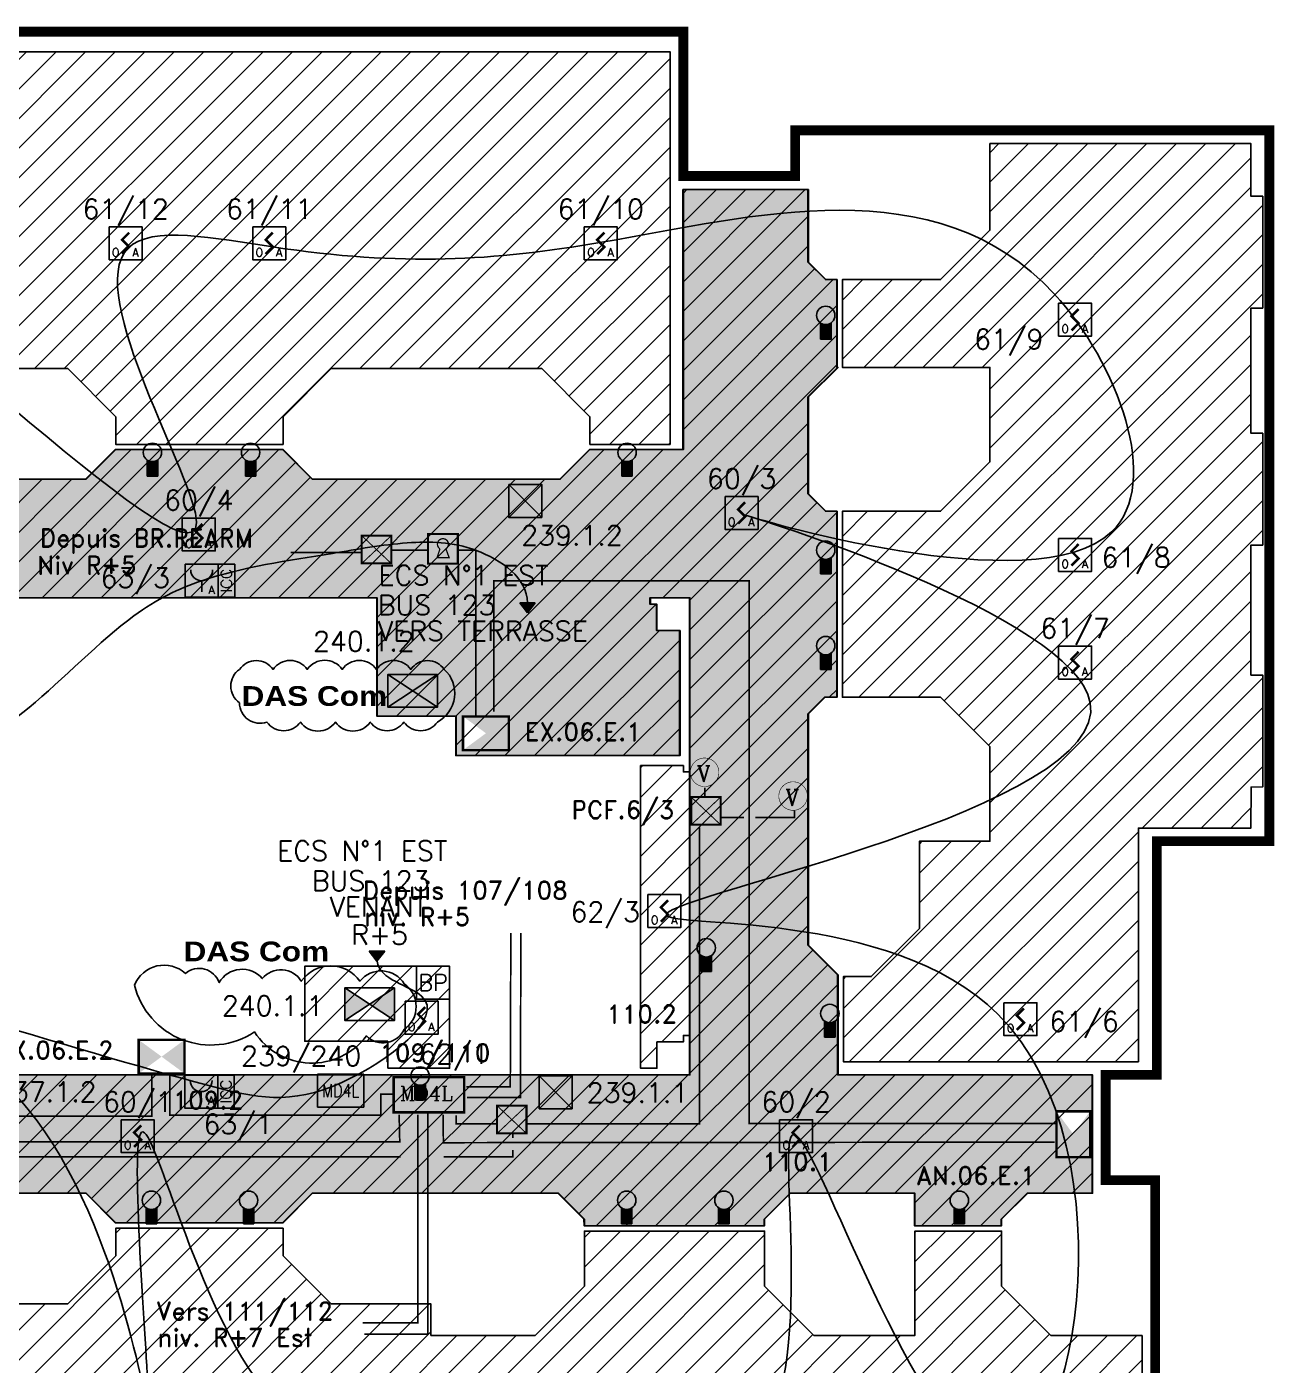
# Model space of a CAD drawing. Header units: millimetres. Extents: x 118.5 to 196.2, y -9.6 to 71.6.
# Drawn here: x 174.26 to 193.2, y 1.9 to 22.24 of the extents above; entities that cross this region are included whole.
import ezdxf
from ezdxf.enums import TextEntityAlignment as Align

# ---------------------------------------------------------------- set-up
doc = ezdxf.new("R2010")
doc.units = ezdxf.units.MM
for name, pattern in [('CACHE2', [4.7625, 3.175, -1.5875]), ('CONTINU', [0]), ('SLD', [0])]:
    doc.linetypes.add(name, pattern=pattern)
for name, color, linetype in [('ATEIS MISE EN SECURITE', 7, 'Continuous'), ('ATEIS ZONES MES', 7, 'Continuous'), ('JCC-ADRESSAGE', 6, 'Continuous'), ('JCC-ALARME GENERALE SELECTIVE', 3, 'Continuous'), ('JCC-BOUTON POUSSOIR REARMEMENT CCF', 3, 'Continuous'), ('JCC-CCF', 6, 'Continuous'), ('JCC-COMMUN', 2, 'Continuous'), ('JCC-DECLENCHEUR MANUEL AVEC ISOLATEUR', 5, 'Continuous'), ('JCC-ELEMENT DEPORTE_4 L DAS', 1, 'Continuous'), ('JCC-FILERIE SDI', 6, 'Continuous'), ('JCC-INDICATEUR ACTION', 1, 'Continuous'), ('JCC-LOCAUX', 4, 'Continuous'), ('JCC-OPTIQUE_A', 1, 'Continuous'), ('JCC-UAE-SDI', 7, 'Continuous'), ('JCC-ZONING ZDA-ZDM', 5, 'Continuous')]:
    doc.layers.add(name, color=color, linetype=linetype)
doc.layers.add('JCC-MD4L', color=1, linetype='Continuous', lineweight=0)
doc.styles.add('ARIAL', font='')
doc.styles.add('HELVL', font='ROMAND.SHX')
doc.styles.add('LOCAUX', font='romans.shx', dxfattribs={"width": 0.75})
doc.styles.add('ROMANC', font='romanc')
doc.styles.get("Standard").update_dxf_attribs({"font": 'romans.shx'})
doc.styles.add('TEXTE', font='romans.shx')
doc.styles.get('ARIAL').set_extended_font_data('Arial Black')
pattern_1 = [(45, (127.22776, -4.50796), (-0.2245064, 0.2245064), [])]

# ---------------------------------------------------------------- blocks, each defined once
blk = doc.blocks.new('alarme générale selective')
at = {"layer": 'JCC-ALARME GENERALE SELECTIVE', "color": 0}
for p, q in [((2.5, -2.5), (-2.5, 2.5)), ((-2.5, -2.5), (2.5, 2.5))]:
    blk.add_line(p, q, dxfattribs=at)
blk.add_lwpolyline([(-2.5, 2.5), (2.5, 2.5), (2.5, -2.5), (-2.5, -2.5)], close=True, dxfattribs=at)
at = {"layer": 'JCC-ADRESSAGE', "style": 'TEXTE'}
blk.add_attdef('ADRESSE', text='', height=3, dxfattribs=at).set_placement((0, 5), align=Align.MIDDLE)
at = {"layer": 'JCC-LOCAUX', "style": 'LOCAUX', "width": 0.85, "flags": 8}
for p in [(0, 13.75), (0, 11.25), (0, 8.75)]:
    blk.add_attdef('PIECE', text='', height=1.75, dxfattribs=at).set_placement(p, align=Align.MIDDLE)
blk = doc.blocks.new('clapet coupe feu_Réarm élect')
at = {"layer": 'JCC-CCF'}
h = blk.add_hatch(color=0, dxfattribs=at)
h.paths.add_polyline_path([(-3.76, 2.5), (-3.76, -2.5), (0, 0)])
h.paths.add_polyline_path([(3.76, 2.5), (0, 0), (3.76, -2.5)])
at = {"layer": 'JCC-CCF', "color": 0}
for p, q in [((3.76, 2.5), (-3.76, -2.5)), ((-3.76, 2.5), (3.76, -2.5))]:
    blk.add_line(p, q, dxfattribs=at)
blk.add_lwpolyline([(3.76, 2.5), (-3.76, 2.5), (-3.76, -2.5), (3.76, -2.5)], close=True, dxfattribs=at)
at = {"layer": 'JCC-ADRESSAGE', "style": 'TEXTE'}
blk.add_attdef('ADRESSE', text='', height=3, dxfattribs=at).set_placement((0, 5), align=Align.MIDDLE)
at = {"layer": 'JCC-LOCAUX', "style": 'LOCAUX', "width": 0.85, "flags": 8}
for p in [(0, 13.75), (0, 11.25), (0, 8.75)]:
    blk.add_attdef('PIECE', text='', height=1.75, dxfattribs=at).set_placement(p, align=Align.MIDDLE)
blk = doc.blocks.new('indicateur action')
at = {"layer": 'JCC-INDICATEUR ACTION'}
blk.add_hatch(color=0, dxfattribs=at).paths.add_polyline_path([(0.8, -0.05, -0.315344), (-0.8, -0.05), (-0.8, -2.5), (0.8, -2.5)])
at = {"layer": 'JCC-INDICATEUR ACTION', "color": 0}
for p, q in [((-0.8, -0.05), (-0.8, -2.5)), ((0.8, -0.05), (0.8, -2.5)), ((0.8, -2.5), (-0.8, -2.5))]:
    blk.add_line(p, q, dxfattribs=at)
blk.add_circle((0, 1.1), 1.4, dxfattribs=at)
at = {"layer": 'JCC-ADRESSAGE', "style": 'TEXTE'}
blk.add_attdef('ADRESSE', text='', height=3, dxfattribs=at).set_placement((0, 5), align=Align.MIDDLE)
at = {"layer": 'JCC-LOCAUX', "lineweight": 0, "style": 'LOCAUX', "width": 0.75, "flags": 8}
for p in [(0, 13.75), (0, 11.25), (0, 8.75)]:
    blk.add_attdef('PIECE', text='', height=1.75, dxfattribs=at).set_placement(p, align=Align.MIDDLE)
blk = doc.blocks.new('déclencheur manuel avec isolateur')
at = {"layer": 'JCC-DECLENCHEUR MANUEL AVEC ISOLATEUR', "color": 0}
for p, q in [((2.5, 2.5), (5.02, 2.5)), ((5.02, -2.5), (5.02, 2.5)), ((0, 0), (0, -1.66)), ((2.5, -2.5), (5.02, -2.5))]:
    blk.add_line(p, q, dxfattribs=at)
blk.add_lwpolyline([(-2.5, 2.5), (2.5, 2.5), (2.5, -2.5), (-2.5, -2.5)], close=True, dxfattribs=at)
blk.add_arc((0, 1.66), 1.66, 180, 0, dxfattribs=at)
at = {"layer": 'JCC-ADRESSAGE', "style": 'TEXTE'}
blk.add_attdef('ADRESSE', text='', height=3, dxfattribs=at).set_placement((0, 5), align=Align.MIDDLE)
at = {"layer": 'JCC-DECLENCHEUR MANUEL AVEC ISOLATEUR', "color": 0}
blk.add_text('ICC', height=1.668, rotation=90, dxfattribs=at).set_placement((3.76, 0), align=Align.MIDDLE_CENTER)
blk.add_text('A', height=1.25, dxfattribs=at).set_placement((1.5, -2), align=Align.CENTER)
at = {"layer": 'JCC-LOCAUX', "style": 'LOCAUX', "width": 0.85, "flags": 8}
for p in [(0, 13.75), (0, 11.25), (0, 8.75)]:
    blk.add_attdef('PIECE', text='', height=1.75, dxfattribs=at).set_placement(p, align=Align.MIDDLE)
blk = doc.blocks.new('optique_a')
at = {"layer": 'JCC-OPTIQUE_A', "color": 0}
blk.add_lwpolyline([(-2.5, 2.5), (2.5, 2.5), (2.5, -2.5), (-2.5, -2.5)], close=True, dxfattribs=at)
at = {"layer": 'JCC-OPTIQUE_A', "color": 0, "const_width": 0.385}
blk.add_lwpolyline([(0.54, 1.63), (-0.54, 0.54), (0.54, -0.54), (-0.54, -1.63)], dxfattribs=at)
at = {"layer": 'JCC-ADRESSAGE', "style": 'TEXTE'}
blk.add_attdef('ADRESSE', text='', height=3, dxfattribs=at).set_placement((0, 5), align=Align.MIDDLE)
at = {"layer": 'JCC-LOCAUX', "style": 'LOCAUX', "width": 0.85, "flags": 8}
for p in [(0, 13.75), (0, 11.25), (0, 8.75)]:
    blk.add_attdef('PIECE', text='', height=1.75, dxfattribs=at).set_placement(p, align=Align.MIDDLE)
at = {"layer": 'JCC-OPTIQUE_A', "color": 0}
for s, p in [('O', (-1.5, -2)), ('A', (1.5, -2))]:
    blk.add_text(s, height=1.25, dxfattribs=at).set_placement(p, align=Align.CENTER)
blk = doc.blocks.new('MD4L')
at = {"layer": 'JCC-ELEMENT DEPORTE_4 L DAS', "color": 0}
blk.add_lwpolyline([(-3.5, 2.5), (3.5, 2.5), (3.5, -2.5), (-3.5, -2.5)], close=True, dxfattribs=at)
at = {"layer": 'JCC-ADRESSAGE', "style": 'TEXTE'}
blk.add_attdef('ADRESSE', text='', height=3, dxfattribs=at).set_placement((0, 5), align=Align.MIDDLE)
at = {"layer": 'JCC-ELEMENT DEPORTE_4 L DAS', "color": 0, "width": 0.8}
blk.add_text('MD4L', height=2, dxfattribs=at).set_placement((0, 0), align=Align.MIDDLE_CENTER)
blk = doc.blocks.new('commun')
at = {"layer": 'JCC-COMMUN', "color": 0}
blk.add_lwpolyline([(-2.5, 2.5), (2.5, 2.5), (2.5, -2.5), (-2.5, -2.5)], close=True, dxfattribs=at)
at = {"layer": 'JCC-ADRESSAGE', "style": 'TEXTE'}
blk.add_attdef('ADRESSE', text='', height=3, dxfattribs=at).set_placement((0, 5), align=Align.MIDDLE)
at = {"layer": 'JCC-COMMUN', "color": 0, "style": 'TEXTE'}
blk.add_attdef('GENRE', text='', height=2.5, dxfattribs=at).set_placement((0, 0), align=Align.MIDDLE)
at = {"layer": 'JCC-LOCAUX', "style": 'LOCAUX', "width": 0.85, "flags": 8}
for p in [(0, 13.75), (0, 11.25), (0, 8.75)]:
    blk.add_attdef('PIECE', text='', height=1.75, dxfattribs=at).set_placement(p, align=Align.MIDDLE)
blk = doc.blocks.new("VOLETS D'AMENEE D'AIR DESENFUMAGE")
at = {"color": 3, "linetype": 'SLD', "const_width": 0.373}
blk.add_lwpolyline([(0, 5.12), (0, 0), (6.97, 0), (6.97, 5.12)], close=True, dxfattribs=at)
at = {"color": 3, "linetype": 'SLD'}
blk.add_solid([(0, 5.12), (0, 0), (6.97, 0), (6.97, 5.12)], dxfattribs=at)
blk = doc.blocks.new("VOLETS D'EXTRACTION DE DESENFUMAGE")
at = {"color": 1, "linetype": 'SLD', "const_width": 0.373}
blk.add_lwpolyline([(0, 5.12), (0, 0), (6.97, 0), (6.97, 5.12)], close=True, dxfattribs=at)
at = {"color": 1, "linetype": 'SLD'}
blk.add_solid([(0, 5.12), (0, 0), (6.97, 0), (6.97, 5.12)], dxfattribs=at)
blk = doc.blocks.new('BOITE DE RACCORDEMENT PCF')
at = {"color": 3, "linetype": 'Continuous', "const_width": 0.02}
blk.add_lwpolyline([(0, 0.275), (0, 0), (0.292, 0), (0.292, 0.275)], close=True, dxfattribs=at)
at = {"color": 3, "linetype": 'Continuous', "const_width": 0.01}
for points in [[(0.292, 0), (0, 0.275)], [(0.292, 0.275), (0, 0)]]:
    blk.add_lwpolyline(points, dxfattribs=at)
blk = doc.blocks.new('VENTOUSE ELECTROMANETIQUE A RUPTURE')
at = {"color": 4, "linetype": 'Continuous', "const_width": 0.00535}
blk.add_lwpolyline([(-0.142, 0, 1), (0.142, 0, 1)], format="xyb", close=True, dxfattribs=at)
at = {"color": 1, "linetype": 'SLD', "style": 'ROMANC'}
blk.add_text('V', height=0.16, dxfattribs=at).set_placement((-0.077, -0.096))
blk = doc.blocks.new('A$C20DD5AA8')
at = {"color": 4, "linetype": 'Continuous', "const_width": 0.364}
blk.add_lwpolyline([(0.18, 5.52), (0.18, 0.18), (10.88, 0.18), (10.88, 5.52)], close=True, dxfattribs=at)
at = {"linetype": 'Continuous', "style": 'ROMANC'}
blk.add_text('MD4L', height=2.183, dxfattribs=at).set_placement((1.13, 2))
blk = doc.blocks.new('BOITIER RÉARMEMENT MOTEUR DE DESENFUMAGE')
at = {"linetype": 'Continuous', "const_width": 0.31}
blk.add_lwpolyline([(0, 4.52), (0, 0), (4.52, 0), (4.52, 4.52)], close=True, dxfattribs=at)
at = {"color": 1, "linetype": 'Continuous', "const_width": 0.2}
blk.add_lwpolyline([(2.71, 2.26, 3.408312), (1.81, 2.26), (1.38, 0.92), (3.2, 0.92), (2.71, 2.26)], format="xyb", dxfattribs=at)

msp = doc.modelspace()

# ---------------------------------------------------------------- hatches: boundary and pattern name
at = {"layer": 'ATEIS ZONES MES'}
h = msp.add_hatch(dxfattribs=at)
h.set_pattern_fill('DOTS', color=3, scale=0.1, style=0)
h.set_pattern_definition([(0, (74.06433, -4.50796), (0.079375, 0.15875), [0, -0.15875])])
edge = h.paths.add_edge_path()
edge.add_line((171.665, 6.277), (171.665, 6.317))
edge.add_line((171.665, 6.317), (184.321, 6.317))
edge.add_line((184.321, 6.317), (184.321, 13.567))
edge.add_line((184.321, 13.567), (183.721, 13.567))
edge.add_line((183.721, 13.567), (183.721, 13.467))
edge.add_line((183.721, 13.467), (183.821, 13.467))
edge.add_line((183.821, 13.467), (183.821, 13.067))
edge.add_line((183.821, 13.067), (184.171, 13.067))
edge.add_line((184.171, 13.067), (184.171, 11.167))
edge.add_line((184.171, 11.167), (180.771, 11.167))
edge.add_line((180.771, 11.167), (180.771, 11.767))
edge.add_line((180.771, 11.767), (179.571, 11.767))
edge.add_line((179.571, 11.767), (179.571, 13.567))
edge.add_line((179.571, 13.567), (177.414, 13.567))
edge.add_line((177.414, 13.567), (175.069, 13.567))
edge.add_line((175.069, 13.567), (170.821, 13.567))
edge.add_line((170.821, 13.567), (169.371, 13.567))
edge.add_line((169.371, 13.567), (169.371, 15.817))
edge.add_line((169.371, 15.817), (170.941, 15.817))
edge.add_line((170.941, 15.817), (171.391, 15.367))
edge.add_line((171.391, 15.367), (175.151, 15.367))
edge.add_line((175.151, 15.367), (175.601, 15.817))
edge.add_line((175.601, 15.817), (178.141, 15.817))
edge.add_line((178.141, 15.817), (178.591, 15.367))
edge.add_line((178.591, 15.367), (182.351, 15.367))
edge.add_line((182.351, 15.367), (182.801, 15.817))
edge.add_line((182.801, 15.817), (184.221, 15.817))
edge.add_line((184.221, 15.817), (184.221, 19.767))
edge.add_line((184.221, 19.767), (186.121, 19.767))
edge.add_line((186.121, 19.767), (186.121, 18.666))
edge.add_line((186.121, 18.666), (186.387, 18.4))
edge.add_line((186.387, 18.4), (186.558, 18.4))
edge.add_line((186.558, 18.4), (186.558, 17.067))
edge.add_line((186.558, 17.067), (186.571, 17.067))
edge.add_line((186.571, 17.067), (186.121, 16.617))
edge.add_line((186.121, 16.617), (186.121, 15.145))
edge.add_line((186.121, 15.145), (186.387, 14.88))
edge.add_line((186.387, 14.88), (186.557, 14.88))
edge.add_line((186.557, 14.88), (186.558, 12.053))
edge.add_line((186.558, 12.053), (186.373, 12.053))
edge.add_line((186.373, 12.053), (186.121, 11.801))
edge.add_line((186.121, 11.801), (186.121, 8.285))
edge.add_line((186.121, 8.285), (186.571, 7.835))
edge.add_line((186.571, 7.835), (186.571, 6.317))
edge.add_line((186.571, 6.317), (190.437, 6.317))
edge.add_line((190.437, 6.317), (190.437, 4.517))
edge.add_line((190.437, 4.517), (189.451, 4.517))
edge.add_line((189.451, 4.517), (189.056, 4.122))
edge.add_line((189.056, 4.122), (189.056, 4.023))
edge.add_line((189.056, 4.023), (187.738, 4.023))
edge.add_line((187.738, 4.023), (187.738, 4.517))
edge.add_line((187.738, 4.517), (185.851, 4.517))
edge.add_line((185.851, 4.517), (185.456, 4.122))
edge.add_line((185.456, 4.122), (185.456, 4.032))
edge.add_line((185.456, 4.032), (185.455, 4.023))
edge.add_line((185.455, 4.023), (182.72, 4.023))
edge.add_line((182.72, 4.023), (182.719, 4.122))
edge.add_line((182.719, 4.122), (182.324, 4.517))
edge.add_line((182.324, 4.517), (178.591, 4.517))
edge.add_line((178.591, 4.517), (178.141, 4.067))
edge.add_line((178.141, 4.067), (175.601, 4.067))
edge.add_line((175.601, 4.067), (175.152, 4.517))
edge.add_line((175.152, 4.517), (171.665, 4.517))
edge.add_line((171.665, 4.517), (171.665, 6.277))
at = {"layer": 'JCC-FILERIE SDI'}
for points in [[(181.861, 13.335), (181.979, 13.491), (181.743, 13.491)], [(179.575, 8.042), (179.693, 8.198), (179.457, 8.198)]]:
    msp.add_hatch(color=6, dxfattribs=at).paths.add_polyline_path(points)
at = {"layer": 'JCC-ZONING ZDA-ZDM'}
h = msp.add_hatch(dxfattribs=at)
h.set_pattern_fill('ANSI31', color=106, scale=0.1, style=0)
h.set_pattern_definition(pattern_1)
h.paths.add_polyline_path([(169.728, 15.897), (169.728, 21.862), (184.028, 21.862), (184.028, 15.897), (182.808, 15.897), (182.808, 16.317), (182.078, 17.047), (178.878, 17.047), (178.148, 16.317), (178.148, 15.897), (176.928, 15.897), (175.608, 15.897), (175.608, 16.317), (174.878, 17.047), (171.678, 17.047), (170.948, 16.317), (170.948, 15.897)])
h = msp.add_hatch(dxfattribs=at)
h.set_pattern_fill('ANSI31', color=106, scale=0.1, style=0)
h.set_pattern_definition(pattern_1)
edge = h.paths.add_edge_path()
edge.add_line((188.883, 20.467), (192.847, 20.467))
edge.add_line((192.847, 20.467), (192.847, 19.667))
edge.add_line((192.847, 19.667), (193.027, 19.667))
edge.add_line((193.027, 19.667), (193.027, 17.967))
edge.add_line((193.027, 17.967), (192.847, 17.967))
edge.add_line((192.847, 17.967), (192.847, 16.066))
edge.add_line((192.847, 16.066), (193.027, 16.066))
edge.add_line((193.027, 16.066), (193.027, 14.367))
edge.add_line((193.027, 14.367), (192.847, 14.367))
edge.add_line((192.847, 14.367), (192.847, 12.392))
edge.add_line((192.847, 12.392), (193.027, 12.392))
edge.add_line((193.027, 12.392), (193.027, 10.692))
edge.add_line((193.027, 10.692), (192.85, 10.689))
edge.add_line((192.85, 10.689), (192.847, 10.067))
edge.add_line((192.847, 10.067), (191.139, 10.067))
edge.add_line((191.139, 10.067), (191.139, 6.517))
edge.add_line((191.139, 6.517), (186.658, 6.517))
edge.add_line((186.658, 6.517), (186.658, 7.811))
edge.add_line((186.658, 7.811), (187.083, 7.811))
edge.add_line((187.083, 7.811), (187.813, 8.541))
edge.add_line((187.813, 8.541), (187.813, 9.862))
edge.add_line((187.813, 9.862), (187.813, 9.867))
edge.add_line((187.813, 9.867), (188.883, 9.867))
edge.add_line((188.883, 9.867), (188.883, 11.305))
edge.add_line((188.883, 11.305), (188.134, 12.053))
edge.add_line((188.134, 12.053), (186.644, 12.053))
edge.add_line((186.644, 12.053), (186.644, 14.88))
edge.add_line((186.644, 14.88), (188.134, 14.88))
edge.add_line((188.134, 14.88), (188.883, 15.629))
edge.add_line((188.883, 15.629), (188.883, 16.967))
edge.add_line((188.883, 16.967), (188.883, 17.067))
edge.add_line((188.883, 17.067), (186.644, 17.067))
edge.add_line((186.644, 17.067), (186.644, 18.4))
edge.add_line((186.644, 18.4), (188.134, 18.4))
edge.add_line((188.134, 18.4), (188.883, 19.149))
edge.add_line((188.883, 19.149), (188.883, 20.467))
h = msp.add_hatch(dxfattribs=at)
h.set_pattern_fill('ANSI31', color=42, scale=0.1, style=0)
h.set_pattern_definition(pattern_1)
edge = h.paths.add_edge_path()
edge.add_line((171.671, 6.277), (171.671, 6.317))
edge.add_line((171.671, 6.317), (184.328, 6.317))
edge.add_line((184.328, 6.317), (184.328, 13.567))
edge.add_line((184.328, 13.567), (183.727, 13.567))
edge.add_line((183.727, 13.567), (183.727, 13.467))
edge.add_line((183.727, 13.467), (183.828, 13.467))
edge.add_line((183.828, 13.467), (183.828, 13.067))
edge.add_line((183.828, 13.067), (184.178, 13.067))
edge.add_line((184.178, 13.067), (184.178, 11.167))
edge.add_line((184.178, 11.167), (180.778, 11.167))
edge.add_line((180.778, 11.167), (180.778, 11.767))
edge.add_line((180.778, 11.767), (179.578, 11.767))
edge.add_line((179.578, 11.767), (179.578, 13.567))
edge.add_line((179.578, 13.567), (177.421, 13.567))
edge.add_line((177.421, 13.567), (175.076, 13.567))
edge.add_line((175.076, 13.567), (170.828, 13.567))
edge.add_line((170.828, 13.567), (169.378, 13.567))
edge.add_line((169.378, 13.567), (169.378, 15.817))
edge.add_line((169.378, 15.817), (170.948, 15.817))
edge.add_line((170.948, 15.817), (171.398, 15.367))
edge.add_line((171.398, 15.367), (175.158, 15.367))
edge.add_line((175.158, 15.367), (175.608, 15.817))
edge.add_line((175.608, 15.817), (178.148, 15.817))
edge.add_line((178.148, 15.817), (178.598, 15.367))
edge.add_line((178.598, 15.367), (182.358, 15.367))
edge.add_line((182.358, 15.367), (182.808, 15.817))
edge.add_line((182.808, 15.817), (184.228, 15.817))
edge.add_line((184.228, 15.817), (184.228, 19.767))
edge.add_line((184.228, 19.767), (186.128, 19.767))
edge.add_line((186.128, 19.767), (186.128, 18.666))
edge.add_line((186.128, 18.666), (186.393, 18.4))
edge.add_line((186.393, 18.4), (186.564, 18.4))
edge.add_line((186.564, 18.4), (186.564, 17.067))
edge.add_line((186.564, 17.067), (186.577, 17.067))
edge.add_line((186.577, 17.067), (186.128, 16.617))
edge.add_line((186.128, 16.617), (186.128, 15.145))
edge.add_line((186.128, 15.145), (186.393, 14.88))
edge.add_line((186.393, 14.88), (186.564, 14.88))
edge.add_line((186.564, 14.88), (186.564, 12.053))
edge.add_line((186.564, 12.053), (186.38, 12.053))
edge.add_line((186.38, 12.053), (186.128, 11.801))
edge.add_line((186.128, 11.801), (186.128, 8.285))
edge.add_line((186.128, 8.285), (186.578, 7.835))
edge.add_line((186.578, 7.835), (186.578, 6.317))
edge.add_line((186.578, 6.317), (190.444, 6.317))
edge.add_line((190.444, 6.317), (190.444, 4.517))
edge.add_line((190.444, 4.517), (189.458, 4.517))
edge.add_line((189.458, 4.517), (189.062, 4.122))
edge.add_line((189.062, 4.122), (189.062, 4.023))
edge.add_line((189.062, 4.023), (187.744, 4.023))
edge.add_line((187.744, 4.023), (187.744, 4.517))
edge.add_line((187.744, 4.517), (185.858, 4.517))
edge.add_line((185.858, 4.517), (185.462, 4.122))
edge.add_line((185.462, 4.122), (185.462, 4.032))
edge.add_line((185.462, 4.032), (185.462, 4.023))
edge.add_line((185.462, 4.023), (182.726, 4.023))
edge.add_line((182.726, 4.023), (182.726, 4.122))
edge.add_line((182.726, 4.122), (182.331, 4.517))
edge.add_line((182.331, 4.517), (178.598, 4.517))
edge.add_line((178.598, 4.517), (178.148, 4.067))
edge.add_line((178.148, 4.067), (175.608, 4.067))
edge.add_line((175.608, 4.067), (175.159, 4.517))
edge.add_line((175.159, 4.517), (171.671, 4.517))
edge.add_line((171.671, 4.517), (171.671, 6.277))
h = msp.add_hatch(dxfattribs=at)
h.set_pattern_fill('ANSI31', color=4, scale=0.1, style=0)
h.set_pattern_definition(pattern_1)
h.paths.add_polyline_path([(183.578, 11.017), (184.23, 11.017), (184.23, 10.919), (184.328, 10.919), (184.328, 6.915), (184.23, 6.915), (184.23, 6.817), (183.828, 6.817), (183.828, 6.417), (183.578, 6.417)])
h = msp.add_hatch(dxfattribs=at)
h.set_pattern_fill('ANSI31', color=4, scale=0.1, style=0)
h.set_pattern_definition(pattern_1)
h.paths.add_polyline_path([(179.738, 6.417), (179.738, 6.827), (178.478, 6.827), (178.478, 7.967), (180.678, 7.967), (180.678, 6.417)])
h = msp.add_hatch(dxfattribs=at)
h.set_pattern_fill('ANSI31', color=106, scale=0.1, style=0)
h.set_pattern_definition(pattern_1)
h.paths.add_polyline_path([(191.194, 2.357), (191.194, -2.078), (180.614, -2.078), (180.594, -2.078), (180.594, -0.853), (169.728, -0.853), (169.728, 3.987), (170.948, 3.987), (170.948, 3.529), (171.03, 3.447), (171.678, 2.837), (174.878, 2.837), (175.608, 3.567), (175.608, 3.987), (178.148, 3.987), (178.148, 3.567), (178.878, 2.837), (180.394, 2.837), (180.394, 2.357), (180.594, 2.357), (181.977, 2.357), (182.726, 3.105), (182.726, 3.943), (185.462, 3.943), (185.462, 3.105), (186.19, 2.377), (186.211, 2.357), (187.644, 2.357), (187.744, 2.357), (187.744, 3.943), (189.062, 3.943), (189.062, 3.105), (189.811, 2.357)])

# ---------------------------------------------------------------- linework, layer by layer
at = {"layer": 'ATEIS MISE EN SECURITE', "color": 6, "linetype": 'CONTINU', "const_width": 0.025}
for points in [[(179.345, 14.255), (178.262, 14.255)], [(180.351, 14.291), (179.797, 14.291)], [(181.078, 11.777), (181.078, 14.291), (180.804, 14.291)], [(184.555, 10.679), (184.555, 10.546)], [(184.81, 10.228), (185.149, 10.228)], [(185.321, 10.228), (185.916, 10.228), (185.916, 10.329)], [(181.846, 5.574), (184.474, 5.574), (184.474, 10.077)], [(180.779, 5.701), (180.779, 5.574), (181.4, 5.574)]]:
    msp.add_lwpolyline(points, dxfattribs=at)
at = {"layer": 'ATEIS MISE EN SECURITE', "color": 3, "linetype": 'CONTINU', "const_width": 0.025}
for points in [[(189.893, 5.579), (185.227, 5.579), (185.227, 12.631), (185.227, 13.821), (181.349, 13.821), (181.349, 11.834)], [(179.808, 6.025), (179.636, 6.025), (179.636, 5.706), (176.428, 5.706), (176.428, 6.314)], [(179.912, 5.713), (179.921, 5.3), (168.299, 5.3), (168.299, 4.25), (167.156, 4.25)], [(180.579, 5.71), (180.584, 5.286), (184.789, 5.29)], [(181.64, 5.357), (181.64, 5.427)], [(184.789, 5.29), (189.869, 5.294)], [(180.587, 5.071), (181.64, 5.071), (181.64, 5.176)], [(167.189, 0.974), (168.654, 0.974), (168.654, 5.071), (179.936, 5.071)]]:
    msp.add_lwpolyline(points, dxfattribs=at)
at = {"layer": 'ATEIS MISE EN SECURITE', "color": 4, "linetype": 'CACHE2', "ltscale": 0.1, "const_width": 0.025}
for points in [[(180.932, 6.133), (181.6, 6.133), (181.608, 8.471)], [(180.197, 5.714), (180.197, 2.547), (179.36, 2.547)]]:
    msp.add_lwpolyline(points, dxfattribs=at)
at = {"layer": 'ATEIS MISE EN SECURITE', "color": 1, "linetype": 'CACHE2', "ltscale": 0.1, "const_width": 0.025}
for points in [[(180.94, 5.972), (181.754, 5.972), (181.76, 8.471)], [(180.346, 5.725), (180.346, 2.378), (179.384, 2.378)]]:
    msp.add_lwpolyline(points, dxfattribs=at)
at = {"layer": 'ATEIS MISE EN SECURITE', "color": 3, "const_width": 0.025}
msp.add_lwpolyline([(168.682, 5.689), (176.155, 5.689), (176.155, 6.32)], dxfattribs=at)
at = {"layer": 'ATEIS ZONES MES', "color": 3}
for points in [[(171.391, 15.367), (175.151, 15.367), (175.601, 15.817), (178.141, 15.817), (178.591, 15.367), (182.351, 15.367), (182.801, 15.817), (184.221, 15.817), (184.221, 19.767), (186.121, 19.767), (186.121, 18.666), (186.387, 18.4), (186.558, 18.4), (186.558, 17.067), (186.571, 17.067), (186.121, 16.617), (186.121, 15.145), (186.387, 14.88), (186.557, 14.88), (186.558, 12.053), (186.373, 12.053), (186.121, 11.801), (186.121, 8.285), (186.571, 7.835), (186.571, 6.317), (190.437, 6.317), (190.437, 4.517), (189.451, 4.517), (189.056, 4.122), (189.056, 4.023), (187.738, 4.023), (187.738, 4.517), (185.851, 4.517), (185.456, 4.122), (185.456, 4.032), (185.455, 4.023), (182.72, 4.023), (182.719, 4.122), (182.324, 4.517), (178.591, 4.517), (178.141, 4.067), (175.601, 4.067), (175.152, 4.517), (171.665, 4.517)], [(171.665, 6.317), (184.321, 6.317), (184.321, 13.567), (183.721, 13.567), (183.721, 13.467), (183.821, 13.467), (183.821, 13.067), (184.171, 13.067), (184.171, 11.167), (180.771, 11.167), (180.771, 11.767), (179.571, 11.767), (179.571, 13.567), (177.414, 13.567), (175.069, 13.567), (170.821, 13.567)]]:
    msp.add_lwpolyline(points, dxfattribs=at)
at = {"layer": 'JCC-CCF'}
for points in [[(180.597, 12.478, 0.520567), (180.088, 12.478, 0.520567), (179.568, 12.478, 0.520567), (179.048, 12.478, 0.520567), (178.517, 12.478, 0.520567), (177.997, 12.478, 0.520567), (177.487, 12.478, 0.520567), (177.487, 11.969, 0.520567), (177.903, 11.678, 0.520567), (178.413, 11.678, 0.520567), (178.944, 11.678, 0.520567), (179.474, 11.678, 0.520567), (179.984, 11.678, 0.520567), (180.493, 11.678, 0.520567)], [(175.893, 7.681, -0.520567), (176.665, 7.859, -0.520567), (177.179, 7.72, -0.520567), (177.833, 7.779, -0.520567), (178.426, 7.74, -0.520567), (179.317, 7.74, -0.520567), (179.99, 7.7, -0.520567), (179.99, 7.008, -0.520567), (179.416, 6.909, -0.520567), (177.714, 6.969, -0.520567)]]:
    msp.add_lwpolyline(points, format="xyb", close=True, dxfattribs=at)
at = {"layer": 'JCC-FILERIE SDI', "color": 6}
for p, q in [((181.743, 13.491), (181.979, 13.491)), ((181.861, 13.335), (181.743, 13.491)), ((181.743, 13.491), (181.979, 13.491)), ((181.861, 13.335), (181.743, 13.491)), ((181.861, 13.335), (181.979, 13.491)), ((181.861, 13.335), (181.979, 13.491)), ((179.457, 8.198), (179.693, 8.198)), ((179.575, 8.042), (179.457, 8.198)), ((179.457, 8.198), (179.693, 8.198)), ((179.575, 8.042), (179.457, 8.198)), ((179.575, 8.042), (179.693, 8.198)), ((179.575, 8.042), (179.693, 8.198))]:
    msp.add_line(p, q, dxfattribs=at)
at = {"layer": 'JCC-FILERIE SDI', "color": 6, "start_tangent": (0.097794, -0.995207), "end_tangent": (0, -1)}
msp.add_spline([(179.578, 8.045), (180.253, 7.514), (179.042, 6.203), (177.003, 6.159), (171.658, 7.659), (174.28, 5.789), (176.106, 1.366), (175.983, 5.419), (177.912, 1.465), (182.937, 0.602), (185.221, 0.638), (185.881, 5.399), (188.807, 0.531), (189.003, 7.241), (183.971, 8.756), (190.408, 11.97), (185.154, 14.826), (190.733, 14.568), (189.859, 18.185), (182.991, 18.969), (177.993, 18.896), (175.794, 18.877), (176.835, 14.704), (170.55, 18.858), (170.942, 14.939), (170.863, 11.938), (171.743, 15.006), (172.962, 11.487), (175.882, 13.289), (176.913, 13.824), (178.899, 14.24), (180.034, 14.4), (181.081, 14.285), (181.861, 13.491)], degree=3, dxfattribs=at)
at = {"layer": 'JCC-ZONING ZDA-ZDM', "color": 201, "const_width": 0.15}
msp.add_lwpolyline([(191.394, -2.258), (191.394, 4.717), (190.643, 4.717), (190.643, 6.317), (191.419, 6.317), (191.419, 9.867), (193.127, 9.867), (193.127, 20.667), (185.927, 20.667), (185.927, 19.975), (184.227, 19.975), (184.227, 22.167), (169.527, 22.167), (169.527, 16.567), (169.377, 16.567)], dxfattribs=at)
at = {"layer": 'JCC-ZONING ZDA-ZDM', "color": 106}
for points in [[(169.728, 15.897), (169.728, 21.862), (184.028, 21.862), (184.028, 15.897), (182.808, 15.897), (182.808, 15.897), (182.808, 16.317), (182.078, 17.047), (178.878, 17.047), (178.148, 16.317), (178.148, 15.897), (176.928, 15.897), (175.608, 15.897), (175.608, 16.317), (174.878, 17.047), (171.678, 17.047), (170.948, 16.317), (170.948, 15.897), (169.728, 15.897)], [(188.883, 20.467), (192.847, 20.467), (192.847, 19.667), (193.027, 19.667), (193.027, 17.967), (192.847, 17.967), (192.847, 16.066), (193.027, 16.066), (193.027, 14.367), (192.847, 14.367), (192.847, 12.392), (193.027, 12.392), (193.027, 10.692), (192.85, 10.689), (192.847, 10.067), (191.139, 10.067), (191.139, 6.517), (186.658, 6.517), (186.658, 7.811), (187.083, 7.811), (187.813, 8.541), (187.813, 9.862), (187.813, 9.867), (188.883, 9.867), (188.883, 11.305), (188.134, 12.053), (186.644, 12.053), (186.644, 14.88), (188.134, 14.88), (188.883, 15.629), (188.883, 16.967), (188.883, 17.067), (186.644, 17.067), (186.644, 18.4), (188.134, 18.4), (188.883, 19.149), (188.883, 20.467)], [(171.678, 2.837), (174.878, 2.837), (175.608, 3.567), (175.608, 3.987), (178.148, 3.987), (178.148, 3.567), (178.878, 2.837), (180.394, 2.837), (180.394, 2.357), (180.594, 2.357), (181.977, 2.357), (182.726, 3.105), (182.726, 3.943), (185.462, 3.943), (185.462, 3.105), (186.19, 2.377), (186.211, 2.357), (187.644, 2.357), (187.744, 2.357), (187.744, 3.943), (189.062, 3.943), (189.062, 3.105), (189.811, 2.357), (191.194, 2.357)], [(191.194, 2.357), (191.194, -2.078)]]:
    msp.add_lwpolyline(points, dxfattribs=at)
at = {"layer": 'JCC-ZONING ZDA-ZDM', "color": 42}
for points in [[(171.398, 15.367), (175.158, 15.367), (175.608, 15.817), (178.148, 15.817), (178.598, 15.367), (182.358, 15.367), (182.808, 15.817), (184.228, 15.817), (184.228, 19.767), (186.128, 19.767), (186.128, 18.666), (186.393, 18.4), (186.564, 18.4), (186.564, 17.067), (186.577, 17.067), (186.128, 16.617), (186.128, 15.145), (186.393, 14.88), (186.564, 14.88), (186.564, 12.053), (186.38, 12.053), (186.128, 11.801), (186.128, 8.285), (186.578, 7.835), (186.578, 6.317), (190.444, 6.317), (190.444, 4.517), (189.458, 4.517), (189.062, 4.122), (189.062, 4.023), (187.744, 4.023), (187.744, 4.517), (185.858, 4.517), (185.462, 4.122), (185.462, 4.032), (185.462, 4.023), (182.726, 4.023), (182.726, 4.122), (182.331, 4.517), (178.598, 4.517), (178.148, 4.067), (175.608, 4.067), (175.159, 4.517), (171.671, 4.517)], [(171.671, 6.317), (184.328, 6.317), (184.328, 13.567), (183.727, 13.567), (183.727, 13.467), (183.828, 13.467), (183.828, 13.067), (184.178, 13.067), (184.178, 11.167), (180.778, 11.167), (180.778, 11.767), (179.578, 11.767), (179.578, 13.567), (177.421, 13.567), (175.076, 13.567), (170.828, 13.567)]]:
    msp.add_lwpolyline(points, dxfattribs=at)
at = {"layer": 'JCC-ZONING ZDA-ZDM', "color": 4}
for points in [[(183.578, 11.017), (184.23, 11.017), (184.23, 10.919), (184.328, 10.919), (184.328, 6.915), (184.23, 6.915), (184.23, 6.817), (183.828, 6.817), (183.828, 6.417), (183.578, 6.417), (183.578, 11.017)], [(179.738, 6.417), (179.738, 6.827), (178.478, 6.827), (178.478, 7.967), (180.678, 7.967), (180.678, 6.417), (179.738, 6.417)]]:
    msp.add_lwpolyline(points, dxfattribs=at)

# ---------------------------------------------------------------- block references
at = {"linetype": 'Continuous', "xscale": 0.1, "yscale": 0.1, "zscale": 0.1}
msp.add_blockref('BOITIER RÉARMEMENT MOTEUR DE DESENFUMAGE', (180.351, 14.084), dxfattribs=at)
at = {"layer": 'ATEIS MISE EN SECURITE', "linetype": 'Continuous'}
for name, p, xscale, yscale, zscale in [('BOITE DE RACCORDEMENT PCF', (179.345, 14.088), 1.5274875, 1.5274875, 1.5274875), ("VOLETS D'EXTRACTION DE DESENFUMAGE", (180.882, 11.251), 0.1, 0.1, 0.1), ('VENTOUSE ELECTROMANETIQUE A RUPTURE', (184.551, 10.914), 1.5274875, 1.5274875, 1.5274875), ('VENTOUSE ELECTROMANETIQUE A RUPTURE', (185.895, 10.553), 1.5274875, 1.5274875, 1.5274875), ('BOITE DE RACCORDEMENT PCF', (184.348, 10.117), 1.5274875, 1.5274875, 1.5274875), ("VOLETS D'EXTRACTION DE DESENFUMAGE", (175.956, 6.337), 0.1, 0.1, 0.1), ('BOITE DE RACCORDEMENT PCF', (181.4, 5.427), 1.5274875, 1.5274875, 1.5274875)]:
    msp.add_blockref(name, p, dxfattribs=dict(at, xscale=xscale, yscale=yscale, zscale=zscale))
at = {"layer": 'ATEIS MISE EN SECURITE', "color": 0, "xscale": 0.1, "yscale": 0.1, "zscale": 0.1}
msp.add_blockref('A$C20DD5AA8', (179.811, 5.729), dxfattribs=at)
at = {"layer": 'ATEIS MISE EN SECURITE', "linetype": 'Continuous', "xscale": 0.1, "yscale": 0.1, "zscale": 0.1, "rotation": 270}
msp.add_blockref("VOLETS D'AMENEE D'AIR DESENFUMAGE", (189.895, 5.762), dxfattribs=at)
at = {"layer": 'JCC-ALARME GENERALE SELECTIVE', "lineweight": 0}
ref = msp.add_blockref('alarme générale selective', (181.827, 15.037), dxfattribs=dict(at, xscale=0.1000000000000014, yscale=0.1000000000000014))
ref.add_attrib('ADRESSE', '239.1.2', dxfattribs={"layer": 'JCC-ADRESSAGE', "height": 0.3, "style": 'TEXTE'}).set_placement((182.537, 14.513), align=Align.MIDDLE)
ref = msp.add_blockref('alarme générale selective', (182.289, 6.052), dxfattribs=dict(at, xscale=0.1000000000000014, yscale=0.1000000000000014))
ref.add_attrib('ADRESSE', '239.1.1', dxfattribs={"layer": 'JCC-ADRESSAGE', "height": 0.3, "style": 'TEXTE'}).set_placement((183.532, 6.046), align=Align.MIDDLE)
at = {"layer": 'JCC-BOUTON POUSSOIR REARMEMENT CCF', "xscale": 0.1000000000000014, "yscale": 0.1000000000000014}
msp.add_blockref('commun', (180.428, 7.717), dxfattribs=at).add_auto_attribs({'GENRE': 'BP'})
at = {"layer": 'JCC-CCF', "lineweight": 0}
ref = msp.add_blockref('clapet coupe feu_Réarm élect', (180.118, 12.152), dxfattribs=dict(at, xscale=0.09999999999999432, yscale=0.09999999999999432))
ref.add_attrib('ADRESSE', '240.1.2', dxfattribs={"layer": 'JCC-ADRESSAGE', "height": 0.3, "style": 'TEXTE'}).set_placement((179.375, 12.904), align=Align.MIDDLE)
ref = msp.add_blockref('clapet coupe feu_Réarm élect', (179.464, 7.391), dxfattribs=dict(at, xscale=0.09999999999999432, yscale=0.09999999999999432))
ref.add_attrib('ADRESSE', '240.1.1', dxfattribs={"layer": 'JCC-ADRESSAGE', "height": 0.3, "style": 'TEXTE'}).set_placement((177.99, 7.366), align=Align.MIDDLE)
ref = msp.add_blockref('clapet coupe feu_Réarm élect', (173.122, 6.049), dxfattribs=dict(at, xscale=0.09999999999999432, yscale=0.09999999999999432))
ref.add_attrib('ADRESSE', '237.1.2', dxfattribs={"layer": 'JCC-ADRESSAGE', "height": 0.3, "style": 'TEXTE'}).set_placement((174.545, 6.059), align=Align.MIDDLE)
at = {"layer": 'JCC-DECLENCHEUR MANUEL AVEC ISOLATEUR'}
ref = msp.add_blockref('déclencheur manuel avec isolateur', (176.913, 13.824), dxfattribs=dict(at, xscale=0.1000000000000014, yscale=0.1000000000000014))
ref.add_attrib('ADRESSE', '63/3', dxfattribs={"layer": 'JCC-ADRESSAGE', "height": 0.3, "style": 'TEXTE'}).set_placement((175.903, 13.847), align=Align.MIDDLE)
ref = msp.add_blockref('déclencheur manuel avec isolateur', (176.906, 6.063), dxfattribs=dict(at, xscale=0.1000000000000014, yscale=0.1000000000000014))
ref.add_attrib('ADRESSE', '63/1', dxfattribs={"layer": 'JCC-ADRESSAGE', "height": 0.3, "style": 'TEXTE'}).set_placement((177.467, 5.547), align=Align.MIDDLE)
at = {"layer": 'JCC-INDICATEUR ACTION', "lineweight": 0, "xscale": 0.1000000000000014, "yscale": 0.1000000000000014}
for p in [(186.391, 17.746), (176.165, 15.664), (177.656, 15.664), (183.373, 15.664), (186.391, 14.179), (186.391, 12.728), (184.576, 8.137), (186.453, 7.139), (180.231, 6.188), (176.15, 4.301), (177.626, 4.301), (183.368, 4.301), (184.844, 4.301), (188.42, 4.301)]:
    msp.add_blockref('indicateur action', p, dxfattribs=at)
at = {"layer": 'JCC-MD4L', "lineweight": 0}
ref = msp.add_blockref('MD4L', (179.024, 6.076), dxfattribs=dict(at, xscale=0.09999999999999964, yscale=0.09999999999999964))
ref.add_attrib('ADRESSE', '239/240', dxfattribs={"layer": 'JCC-ADRESSAGE', "height": 0.3, "style": 'TEXTE'}).set_placement((178.424, 6.581), align=Align.MIDDLE)
at = {"layer": 'JCC-OPTIQUE_A', "lineweight": 0}
for p, xscale, yscale, values in [((175.758, 18.951), 0.1000000000000014, 0.1000000000000014, {'ADRESSE': '61/12'}), ((177.939, 18.951), 0.1000000000000014, 0.1000000000000014, {'ADRESSE': '61/11'}), ((182.974, 18.951), 0.1000000000000014, 0.1000000000000014, {'ADRESSE': '61/10'}), ((185.113, 14.854), 0.09999999999999432, 0.09999999999999432, {'ADRESSE': '60/3'}), ((176.869, 14.527), 0.09999999999999432, 0.09999999999999432, {'ADRESSE': '60/4'}), ((190.177, 12.581), 0.1000000000000014, 0.1000000000000014, {'ADRESSE': '61/7'}), ((175.941, 5.385), 0.09999999999999432, 0.09999999999999432, {'ADRESSE': '60/1'}), ((185.941, 5.385), 0.09999999999999432, 0.09999999999999432, {'ADRESSE': '60/2'})]:
    msp.add_blockref('optique_a', p, dxfattribs=dict(at, xscale=xscale, yscale=yscale)).add_auto_attribs(values)
ref = msp.add_blockref('optique_a', (190.177, 17.791), dxfattribs=dict(at, xscale=0.1000000000000014, yscale=0.1000000000000014))
ref.add_attrib('ADRESSE', '61/9', dxfattribs={"layer": 'JCC-ADRESSAGE', "height": 0.3, "style": 'TEXTE'}).set_placement((189.17, 17.474), align=Align.MIDDLE)
ref = msp.add_blockref('optique_a', (190.177, 14.217), dxfattribs=dict(at, xscale=0.1000000000000014, yscale=0.1000000000000014))
ref.add_attrib('ADRESSE', '61/8', dxfattribs={"layer": 'JCC-ADRESSAGE', "height": 0.3, "style": 'TEXTE'}).set_placement((191.105, 14.157), align=Align.MIDDLE)
ref = msp.add_blockref('optique_a', (183.941, 8.807), dxfattribs=dict(at, xscale=0.1000000000000014, yscale=0.1000000000000014))
ref.add_attrib('ADRESSE', '62/3', dxfattribs={"layer": 'JCC-ADRESSAGE', "height": 0.3, "style": 'TEXTE'}).set_placement((183.041, 8.772), align=Align.MIDDLE)
ref = msp.add_blockref('optique_a', (180.253, 7.184), dxfattribs=dict(at, xscale=0.1000000000000014, yscale=0.1000000000000014))
ref.add_attrib('ADRESSE', '62/1', dxfattribs={"layer": 'JCC-ADRESSAGE', "height": 0.3, "style": 'TEXTE'}).set_placement((180.745, 6.614), align=Align.MIDDLE)
ref = msp.add_blockref('optique_a', (189.347, 7.163), dxfattribs=dict(at, xscale=0.1000000000000014, yscale=0.1000000000000014))
ref.add_attrib('ADRESSE', '61/6', dxfattribs={"layer": 'JCC-ADRESSAGE', "height": 0.3, "style": 'TEXTE'}).set_placement((190.315, 7.106), align=Align.MIDDLE)

# ---------------------------------------------------------------- texts
at = {"layer": 'ATEIS MISE EN SECURITE', "color": 0, "style": 'HELVL'}
for s, height, p in [('Depuis BR.REARM', 0.27495, (174.455, 14.337)), ('Niv R+5', 0.2749, (174.415, 13.924)), ('EX.06.E.1', 0.2749, (181.819, 11.392)), ('PCF.6/3', 0.2749, (182.529, 10.207)), ('Depuis 107/108', 0.27495, (179.361, 8.985)), ('niv. R+5', 0.2749, (179.378, 8.583)), ('110.2', 0.2749, (183.059, 7.104)), ('EX.06.E.2', 0.2749, (173.797, 6.555)), ('109/110', 0.2749, (179.612, 6.515)), ('109.2', 0.2749, (176.473, 5.796)), ('110.1', 0.2749, (185.425, 4.86)), ('AN.06.E.1', 0.2749, (187.768, 4.649)), ('Vers 111/112', 0.27495, (176.221, 2.59)), ('niv. R+7 Est', 0.27495, (176.238, 2.188))]:
    msp.add_text(s, height=height, dxfattribs=at).set_placement(p)
at = {"layer": 'JCC-CCF', "lineweight": 0, "char_height": 0.3, "width": 20.85784, "attachment_point": 1, "style": 'ARIAL'}
for insert in [(177.518, 12.223), (176.637, 8.342)]:
    msp.add_mtext('DAS Com', dxfattribs=dict(at, insert=insert))
at = {"layer": 'JCC-FILERIE SDI', "color": 6}
for s, p in [('BUS 123', (179.588, 13.304)), ('VERS TERRASSE', (179.588, 12.91)), ('BUS 123', (178.587, 9.115)), ('VENANT', (178.856, 8.721)), ('R+5', (179.184, 8.295))]:
    msp.add_text(s, height=0.3, dxfattribs=at).set_placement(p)
at = {"layer": 'JCC-UAE-SDI', "color": 6}
for p in [(179.6, 13.757), (178.06, 9.571)]:
    msp.add_text('ECS N°1 EST', height=0.3, dxfattribs=at).set_placement(p)

doc.saveas('drawing.dxf')
